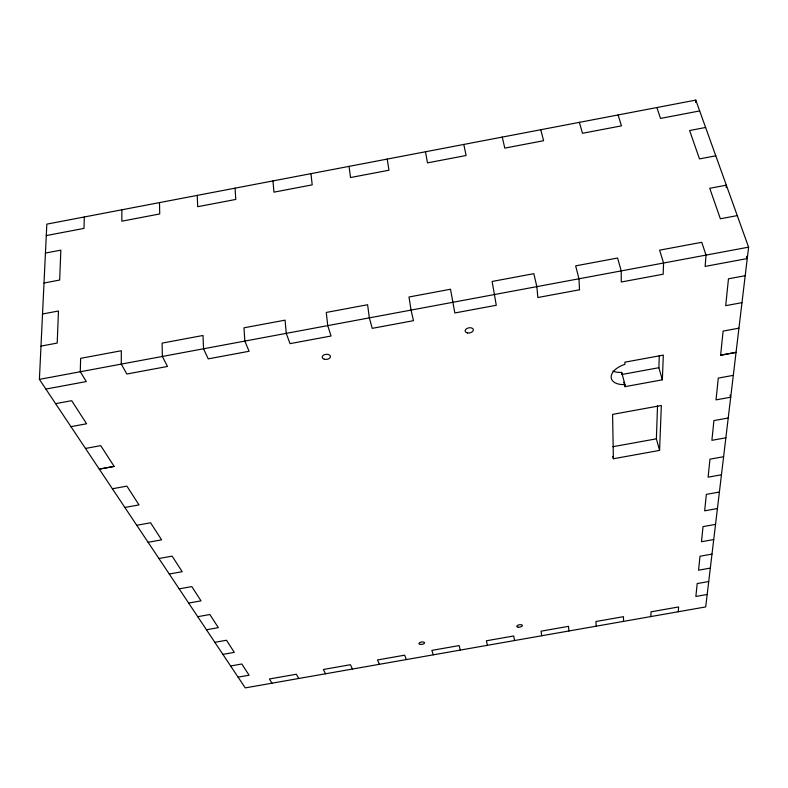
<?xml version="1.0" encoding="UTF-8"?>
<svg xmlns="http://www.w3.org/2000/svg" width="788" height="788" viewBox="0 0 788 788"><rect width="100%" height="100%" fill="white"/><g stroke="black" fill="none" stroke-linecap="round" stroke-linejoin="round"><path stroke-width="1.18" d="M121.864 209.785L121.825 221.182L159.718 213.952L159.501 202.585M84.296 216.966L84.001 228.392L46.275 235.582M612.798 456.429L613.379 458.754L659.576 450.401L656.384 438.827L657.537 405.81M623.781 382.239L624.963 386.662L662.353 379.816L658.876 367.71L659.3 355.437M650.849 616.571L651.026 611.813L678.616 606.957L678.241 611.754M659.576 450.401L661.339 405.505L612.591 414.389L613.379 458.754M662.353 379.816L663.319 355.112L624.884 362.175L624.894 364.361A18.085 10.116 -15.3 0 0 611.153 377.009A18.085 10.116 -15.3 0 0 624.953 384.574L624.963 386.662M39.4 379.373L46.827 224.137L695.784 100.106L748.6 247.166L705.693 606.927L245.245 687.894L39.4 379.373L748.6 247.166M695.637 102.499L695.784 100.106M726.122 187.514L726.339 185.17L709.742 188.302L720.37 218.778L737.263 215.607M720.626 355.211L736.051 352.384L720.626 355.211L723.098 331.088L738.937 328.172M699.675 110.931L660.511 118.417L656.887 107.532M45.438 253.066L60.843 250.141L59.671 280.045L44.01 283.01M705.615 127.479L689.608 130.522L699.498 158.9L715.79 155.817M42.532 313.998L58.47 311.004L57.209 343.066L40.996 346.109M45.871 389.075L86.316 381.559L80.278 371.749L80.632 358.343L121.322 350.739L121.273 364.115L126.858 374.014L167.489 366.45L162.348 356.452L162.101 343.115L202.999 335.481L203.55 348.779L208.239 358.865L249.077 351.271L244.832 341.076L243.984 327.818L285.089 320.145L286.241 333.363M579.515 289.777L537.84 297.529L536.845 286.645L533.84 273.672L492.116 281.464L496.282 305.271L454.834 312.974L450.509 289.235L408.992 296.997L411.06 310.098M55.603 403.663L71.678 400.688L86.591 423.767L70.95 426.653M745.192 275.692L728.467 278.804L725.709 305.665L741.981 302.651M85.478 448.441L100.726 445.634L114.142 466.397L99.278 469.126L114.132 466.397M658.876 367.71L621.732 374.517L621.712 372.419A17.966 10.195 -15.4 0 1 612.936 371.109M112.388 488.767L126.888 486.127L139.013 504.901L124.868 507.472M733.313 375.354L718.272 378.102L716.036 399.871L730.703 397.201L730.013 395.044M136.757 525.291L150.577 522.779L161.599 539.839L148.095 542.282M728.23 417.995L713.918 420.595L711.889 440.334L725.866 437.803M612.897 446.707L656.384 438.827M158.92 558.505L172.119 556.131L182.186 571.694L169.262 574.019M723.611 456.715L709.958 459.177L708.107 477.164L721.453 474.77M179.172 588.853L191.809 586.597L201.029 600.86L188.647 603.066M719.395 492.037L706.344 494.371L704.659 510.831L717.425 508.546M197.739 616.689L209.864 614.532L218.345 627.652L206.456 629.76M715.534 524.375L703.034 526.611L701.487 541.73L713.731 539.553M214.828 642.309L226.481 640.25L234.302 652.356L222.876 654.375M711.988 554.112L699.99 556.239L698.562 570.187L710.323 568.099M230.618 665.978L241.827 663.998L249.077 675.208L238.074 677.148M708.717 581.544L697.193 583.583L695.863 596.467L707.181 594.477M271.968 683.196L269.378 678.98L296.357 674.242L298.75 678.488M325.572 673.77L323.366 669.485L350.424 664.717L352.443 669.051M379.343 664.314L377.521 659.95L404.677 655.173L406.293 659.576M286.241 333.354L290.023 343.647L331.068 336.013L327.739 325.621L326.281 312.442L367.592 304.729L369.355 317.869L372.222 328.35L413.473 320.677L411.06 310.088M746.443 256.317L747.241 258.562L705.142 266.403L706.018 255.105L701.753 242.3L659.625 250.17L663.565 263.025L663.171 274.214L621.279 282.005L621.22 270.914L617.585 258.031L575.654 265.861L578.973 278.794L579.515 289.777M433.292 654.828L431.863 650.386L459.108 645.589L460.33 650.07M618.097 114.94L621.446 125.863L582.47 133.29L579.387 122.337M621.712 372.419L624.953 384.574M540.775 129.715L543.592 140.717L504.793 148.114L502.242 137.082M487.408 645.313L486.383 640.792L513.717 635.985L514.544 640.536M463.817 144.431L466.102 155.502L427.49 162.87L425.471 151.759M387.204 159.068L388.967 170.218L350.542 177.536L349.045 166.367M541.711 635.758L541.08 631.168L568.503 626.342L568.926 630.971M310.955 173.646L312.196 184.865L273.948 192.154L272.963 180.905M235.051 188.155L235.779 199.443L197.699 206.692L197.236 195.375M596.191 626.184L595.964 621.505L623.475 616.669L623.495 621.377M518.327 627.209A2.847 1.202 -10.1 0 0 522.365 625.445A2.847 1.202 -10.1 0 0 517.992 625.16A2.847 1.202 -10.1 0 0 518.327 627.209M420.447 644.397A2.837 1.192 -8.2 0 0 424.555 642.791A2.837 1.192 -8.2 0 0 420.231 642.348A2.837 1.192 -8.2 0 0 420.447 644.397M324.292 359.22A4.157 2.551 -5.6 0 0 330.467 356.58A4.157 2.551 -5.6 0 0 324.203 354.797A4.157 2.551 -5.6 0 0 324.292 359.22M467.56 332.94A4.176 2.581 -11 0 0 473.352 329.601A4.176 2.581 -11 0 0 466.831 328.537A4.176 2.581 -11 0 0 467.56 332.94"/></g></svg>
